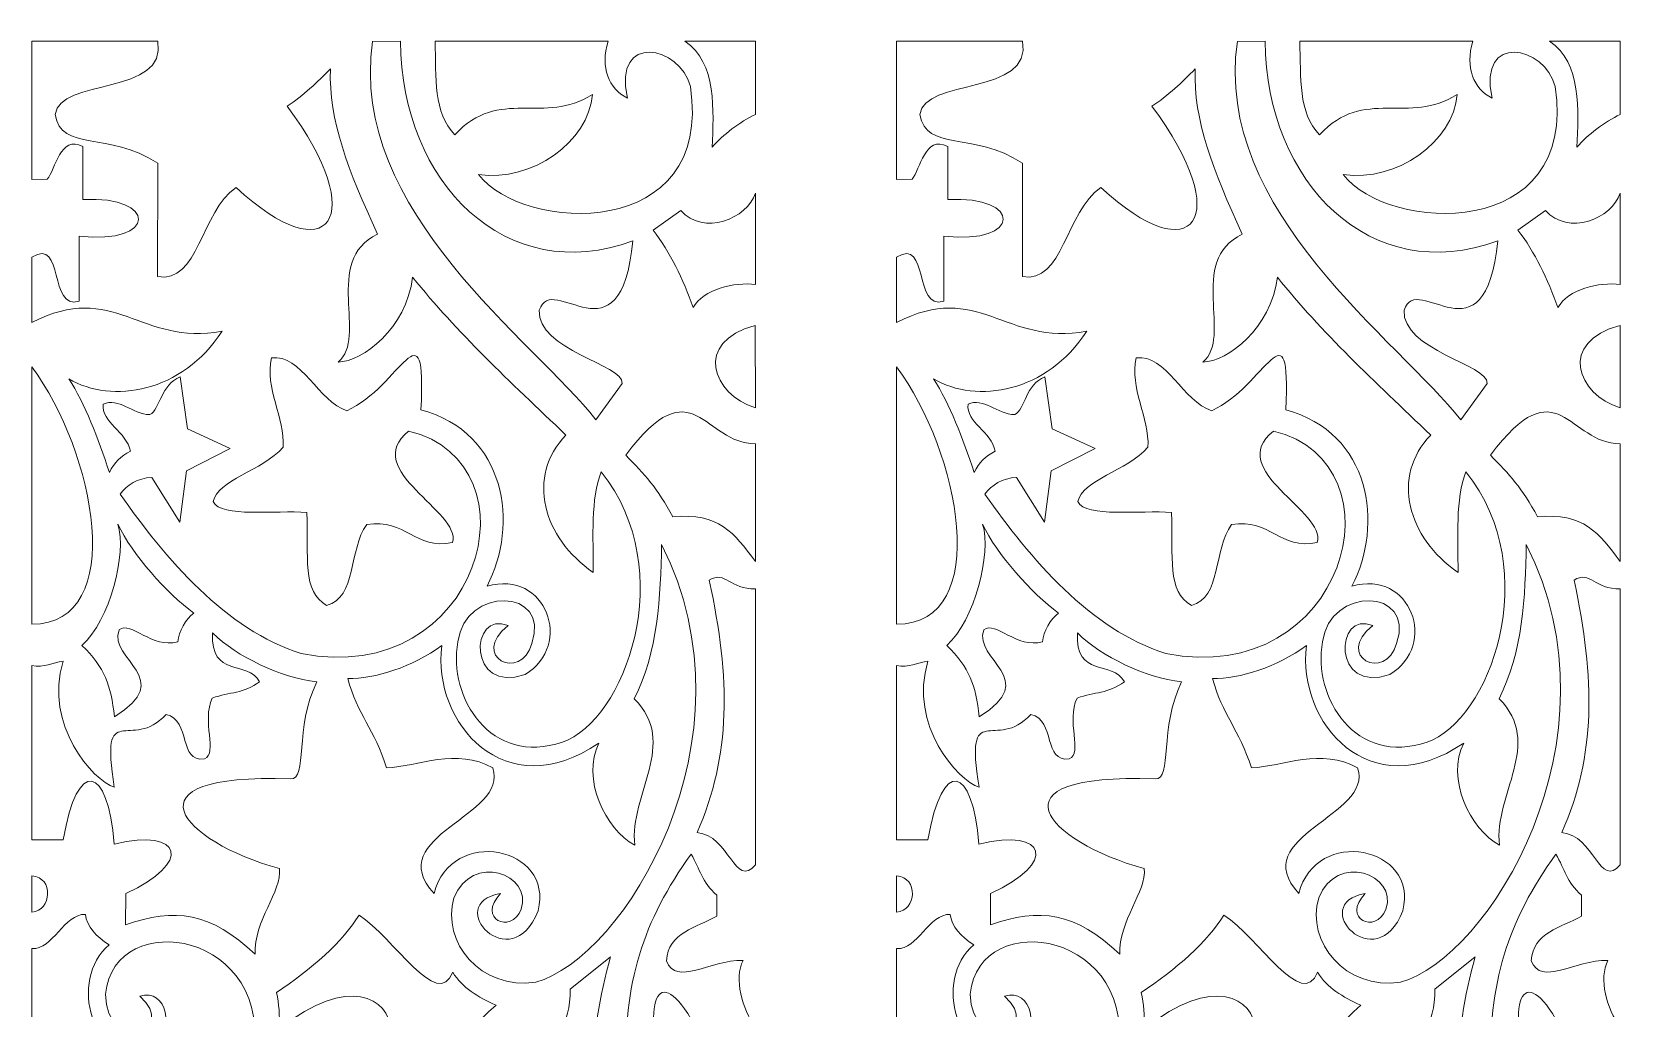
# Model space of a CAD drawing. Header units: centimetres. Extents: x -14.9 to 15, y -16.7 to 16.9.
# Drawn here: x -14.9 to 14.99, y -1.46 to 16.87 of the extents above; entities that cross this region are included whole.
import ezdxf

# ---------------------------------------------------------------- set-up
doc = ezdxf.new("R2010")
doc.units = ezdxf.units.CM
doc.header["$MEASUREMENT"] = 0
doc.layers.add('layer 1', color=7, linetype='Continuous')

msp = doc.modelspace()

# ---------------------------------------------------------------- linework, layer by layer
at = {"layer": 'layer 1', "color": 177, "lineweight": 9}
for points, knots in [([(-7.33783, 16.69182), (-7.33783, 16.69182), (-4.08948, 16.69185), (-4.08948, 16.69185), (-4.08948, 16.69185), (-4.24327, 16.19851), (-4.07677, 15.7995), (-3.72888, 15.62365), (-3.72888, 15.62365), (-4.00201, 16.86826), (-2.73376, 16.61028), (-2.54635, 15.84149), (-2.54635, 15.84149), (-2.10377, 12.93446), (-5.69017, 13.09405), (-6.52197, 14.18877), (-6.52197, 14.18877), (-5.51368, 14.04857), (-4.45988, 14.80149), (-4.38459, 15.69366), (-4.38459, 15.69366), (-5.29425, 15.10685), (-6.12738, 15.84239), (-6.96544, 14.93758), (-6.96544, 14.93758), (-7.37049, 15.34471), (-7.31621, 16.00755), (-7.33783, 16.69182)], [0, 0, 0, 0, 0.125, 0.125, 0.125, 0.125, 0.25, 0.25, 0.25, 0.25, 0.375, 0.375, 0.375, 0.375, 0.5, 0.5, 0.5, 0.5, 0.625, 0.625, 0.625, 0.625, 0.75, 0.75, 0.75, 0.75, 1, 1, 1, 1]), ([(-14.90419, 16.69183), (-14.90419, 16.69183), (-12.54344, 16.69309), (-12.54344, 16.69309), (-12.54344, 16.69309), (-12.34506, 15.66836), (-14.3962, 16.00486), (-14.46739, 15.31773), (-14.46739, 15.31773), (-14.35362, 14.60684), (-13.47351, 15.01589), (-12.54308, 14.40241), (-12.54308, 14.40241), (-12.54308, 14.40241), (-12.54467, 12.27323), (-12.54467, 12.27323), (-12.54467, 12.27323), (-11.78276, 12.13653), (-11.73142, 13.49263), (-11.07074, 13.94768), (-11.07074, 13.94768), (-9.33938, 12.33231), (-8.53783, 13.36994), (-10.11445, 15.4709), (-10.11445, 15.4709), (-9.81433, 15.66795), (-9.54025, 15.92561), (-9.30243, 16.17342), (-9.30243, 16.17342), (-9.33488, 15.20525), (-8.96636, 14.26151), (-8.41658, 13.07297), (-8.41658, 13.07297), (-9.4608, 12.56286), (-8.58528, 11.1288), (-9.15821, 10.67044), (-9.15821, 10.67044), (-8.69277, 10.67894), (-7.88006, 11.29417), (-7.75826, 12.26287), (-7.75826, 12.26287), (-6.92604, 11.2227), (-5.94291, 10.31075), (-4.88122, 9.29981), (-4.88122, 9.29981), (-5.63461, 8.52232), (-5.31393, 7.36731), (-4.36872, 6.7216), (-4.36872, 6.7216), (-4.36713, 7.38531), (-4.42135, 8.10061), (-4.22031, 8.61013), (-4.22031, 8.61013), (-2.73043, 6.7417), (-3.78732, 3.93166), (-4.94898, 3.53507), (-4.94898, 3.53507), (-6.28769, 3.07803), (-7.10346, 4.37757), (-6.91009, 5.41661), (-6.91009, 5.41661), (-6.7825, 6.46758), (-5.16089, 6.43564), (-5.52143, 5.38917), (-5.52143, 5.38917), (-5.72002, 4.64936), (-6.70676, 5.14776), (-5.96451, 5.72149), (-5.96451, 5.72149), (-6.6896, 6.0306), (-6.73734, 4.41398), (-5.64743, 4.80626), (-5.64743, 4.80626), (-4.73482, 5.3578), (-5.25131, 6.78129), (-6.36098, 6.46334), (-6.36098, 6.46334), (-5.7585, 7.6137), (-6.00373, 9.34822), (-7.60306, 9.77167), (-7.60306, 9.77167), (-7.49959, 11.83814), (-7.98842, 10.20316), (-8.99163, 9.75713), (-8.99163, 9.75713), (-9.52374, 9.91966), (-9.8491, 10.82498), (-10.40727, 10.74809), (-10.40727, 10.74809), (-10.53658, 10.18416), (-10.15943, 9.62297), (-10.18719, 9.0707), (-10.18719, 9.0707), (-10.58384, 8.62339), (-11.42224, 8.45507), (-11.50269, 8.0496), (-11.50269, 8.0496), (-11.34845, 7.74071), (-10.32507, 7.89395), (-9.74359, 7.84589), (-9.74359, 7.84589), (-9.71126, 7.00928), (-9.83603, 6.36218), (-9.37278, 6.10012), (-9.37278, 6.10012), (-8.8086, 6.24576), (-8.9615, 7.14745), (-8.62079, 7.62), (-8.62079, 7.62), (-7.87325, 7.73533), (-7.72103, 7.13917), (-7.00979, 7.2799), (-7.00979, 7.2799), (-6.83675, 7.87058), (-8.7496, 8.6328), (-7.8335, 9.37505), (-7.8335, 9.37505), (-5.33617, 8.75974), (-6.49006, 4.53375), (-9.85326, 5.20027), (-9.85326, 5.20027), (-11.25952, 5.6386), (-12.40418, 6.98102), (-13.24639, 8.19181), (-13.24639, 8.19181), (-13.12262, 8.35926), (-12.92194, 8.49164), (-12.65367, 8.50456), (-12.65367, 8.50456), (-12.65367, 8.50456), (-12.13041, 7.66153), (-12.13041, 7.66153), (-12.13041, 7.66153), (-12.13041, 7.66153), (-12.00444, 8.63053), (-12.00444, 8.63053), (-12.00444, 8.63053), (-12.00444, 8.63053), (-11.18079, 9.0472), (-11.18079, 9.0472), (-11.18079, 9.0472), (-11.18079, 9.0472), (-11.98506, 9.41542), (-11.98506, 9.41542), (-11.98506, 9.41542), (-11.98506, 9.41542), (-12.12072, 10.39411), (-12.12072, 10.39411), (-12.12072, 10.39411), (-12.48306, 10.25101), (-12.4941, 9.78555), (-12.68801, 9.68277), (-12.68801, 9.68277), (-13.0232, 9.69073), (-13.27797, 10.01284), (-13.56453, 9.88054), (-13.56453, 9.88054), (-13.60699, 9.53494), (-13.12425, 9.36609), (-13.05561, 8.99524), (-13.05561, 8.99524), (-13.2317, 8.90018), (-13.35874, 8.79167), (-13.44968, 8.59598), (-13.44968, 8.59598), (-13.65964, 9.2516), (-13.90982, 9.88181), (-14.21112, 10.35511), (-14.21112, 10.35511), (-13.40016, 9.87639), (-12.07935, 10.09568), (-11.33583, 11.24683), (-11.33583, 11.24683), (-12.8657, 10.96364), (-13.3689, 12.21155), (-14.90414, 11.4103), (-14.90414, 11.4103), (-14.90414, 11.4103), (-14.90423, 12.6407), (-14.90423, 12.6407), (-14.90423, 12.6407), (-14.28581, 13.0126), (-14.59419, 11.63875), (-14.01933, 11.81221), (-14.01933, 11.81221), (-14.01933, 11.81221), (-14.01735, 13.03271), (-14.01735, 13.03271), (-14.01735, 13.03271), (-12.54422, 12.865), (-12.54352, 13.80203), (-13.94518, 13.71913), (-13.94518, 13.71913), (-13.94518, 13.71913), (-13.94565, 14.71875), (-13.94565, 14.71875), (-13.94565, 14.71875), (-14.3759, 14.93433), (-14.45884, 14.28841), (-14.61402, 14.10079), (-14.61402, 14.10079), (-14.61402, 14.10079), (-14.9042, 14.09983), (-14.9042, 14.09983), (-14.9042, 14.09983), (-14.9042, 14.09983), (-14.90419, 16.69183), (-14.90419, 16.69183)], [0, 0, 0, 0, 0.01886792, 0.01886792, 0.01886792, 0.01886792, 0.03773585, 0.03773585, 0.03773585, 0.03773585, 0.05660377, 0.05660377, 0.05660377, 0.05660377, 0.0754717, 0.0754717, 0.0754717, 0.0754717, 0.09433962, 0.09433962, 0.09433962, 0.09433962, 0.11320755, 0.11320755, 0.11320755, 0.11320755, 0.13207547, 0.13207547, 0.13207547, 0.13207547, 0.1509434, 0.1509434, 0.1509434, 0.1509434, 0.16981132, 0.16981132, 0.16981132, 0.16981132, 0.18867925, 0.18867925, 0.18867925, 0.18867925, 0.20754717, 0.20754717, 0.20754717, 0.20754717, 0.22641509, 0.22641509, 0.22641509, 0.22641509, 0.24528302, 0.24528302, 0.24528302, 0.24528302, 0.26415094, 0.26415094, 0.26415094, 0.26415094, 0.28301887, 0.28301887, 0.28301887, 0.28301887, 0.30188679, 0.30188679, 0.30188679, 0.30188679, 0.32075472, 0.32075472, 0.32075472, 0.32075472, 0.33962264, 0.33962264, 0.33962264, 0.33962264, 0.35849057, 0.35849057, 0.35849057, 0.35849057, 0.37735849, 0.37735849, 0.37735849, 0.37735849, 0.39622642, 0.39622642, 0.39622642, 0.39622642, 0.41509434, 0.41509434, 0.41509434, 0.41509434, 0.43396226, 0.43396226, 0.43396226, 0.43396226, 0.45283019, 0.45283019, 0.45283019, 0.45283019, 0.47169811, 0.47169811, 0.47169811, 0.47169811, 0.49056604, 0.49056604, 0.49056604, 0.49056604, 0.50943396, 0.50943396, 0.50943396, 0.50943396, 0.52830189, 0.52830189, 0.52830189, 0.52830189, 0.54716981, 0.54716981, 0.54716981, 0.54716981, 0.56603774, 0.56603774, 0.56603774, 0.56603774, 0.58490566, 0.58490566, 0.58490566, 0.58490566, 0.60377358, 0.60377358, 0.60377358, 0.60377358, 0.62264151, 0.62264151, 0.62264151, 0.62264151, 0.64150943, 0.64150943, 0.64150943, 0.64150943, 0.66037736, 0.66037736, 0.66037736, 0.66037736, 0.67924528, 0.67924528, 0.67924528, 0.67924528, 0.69811321, 0.69811321, 0.69811321, 0.69811321, 0.71698113, 0.71698113, 0.71698113, 0.71698113, 0.73584906, 0.73584906, 0.73584906, 0.73584906, 0.75471698, 0.75471698, 0.75471698, 0.75471698, 0.77358491, 0.77358491, 0.77358491, 0.77358491, 0.79245283, 0.79245283, 0.79245283, 0.79245283, 0.81132075, 0.81132075, 0.81132075, 0.81132075, 0.83018868, 0.83018868, 0.83018868, 0.83018868, 0.8490566, 0.8490566, 0.8490566, 0.8490566, 0.86792453, 0.86792453, 0.86792453, 0.86792453, 0.88679245, 0.88679245, 0.88679245, 0.88679245, 0.90566038, 0.90566038, 0.90566038, 0.90566038, 0.9245283, 0.9245283, 0.9245283, 0.9245283, 0.94339623, 0.94339623, 0.94339623, 0.94339623, 0.96226415, 0.96226415, 0.96226415, 0.96226415, 1, 1, 1, 1]), ([(-3.62439, 12.94764), (-3.86098, 10.56973), (-5.13711, 12.40084), (-5.38146, 11.64453), (-5.38146, 11.64453), (-5.42294, 10.89325), (-3.7966, 10.62232), (-3.82409, 10.2691), (-3.82409, 10.2691), (-3.82409, 10.2691), (-4.31837, 9.58581), (-4.31837, 9.58581), (-4.31837, 9.58581), (-5.45742, 11.05535), (-8.97553, 13.49964), (-8.50951, 16.69019), (-8.50951, 16.69019), (-8.50951, 16.69019), (-7.9882, 16.69186), (-7.9882, 16.69186), (-7.9882, 16.69186), (-7.97121, 14.03335), (-5.99749, 12.06161), (-3.62439, 12.94764)], [0, 0, 0, 0, 0.14285714, 0.14285714, 0.14285714, 0.14285714, 0.28571429, 0.28571429, 0.28571429, 0.28571429, 0.42857143, 0.42857143, 0.42857143, 0.42857143, 0.57142857, 0.57142857, 0.57142857, 0.57142857, 0.71428571, 0.71428571, 0.71428571, 0.71428571, 1, 1, 1, 1]), ([(-2.65089, 16.69186), (-2.65089, 16.69186), (-1.32595, 16.69183), (-1.32595, 16.69183), (-1.32595, 16.69183), (-1.32595, 16.69183), (-1.32596, 15.31936), (-1.32596, 15.31936), (-1.32596, 15.31936), (-1.61353, 15.17829), (-1.94262, 14.93435), (-2.13632, 14.70317), (-2.13632, 14.70317), (-2.11368, 15.37188), (-2.04224, 16.29704), (-2.65089, 16.69186)], [0, 0, 0, 0, 0.2, 0.2, 0.2, 0.2, 0.4, 0.4, 0.4, 0.4, 0.6, 0.6, 0.6, 0.6, 1, 1, 1, 1]), ([(-1.32594, 13.84177), (-1.32594, 13.84177), (-1.32597, 12.12264), (-1.32597, 12.12264), (-1.32597, 12.12264), (-1.72048, 12.18231), (-2.30579, 12.03086), (-2.49392, 11.692), (-2.49392, 11.692), (-2.6849, 12.22682), (-2.92598, 12.73709), (-3.24624, 13.14693), (-3.24624, 13.14693), (-3.24624, 13.14693), (-2.72772, 13.51347), (-2.72772, 13.51347), (-2.72772, 13.51347), (-2.30636, 13.03369), (-1.47127, 13.35913), (-1.32594, 13.84177)], [0, 0, 0, 0, 0.16666667, 0.16666667, 0.16666667, 0.16666667, 0.33333333, 0.33333333, 0.33333333, 0.33333333, 0.5, 0.5, 0.5, 0.5, 0.66666667, 0.66666667, 0.66666667, 0.66666667, 1, 1, 1, 1]), ([(-1.32808, 11.35654), (-2.50034, 11.04519), (-2.13194, 10.05921), (-1.32613, 9.80988), (-1.32613, 9.80988), (-1.32613, 9.80988), (-1.32808, 11.35654), (-1.32808, 11.35654)], [0, 0, 0, 0, 0.33333333, 0.33333333, 0.33333333, 0.33333333, 1, 1, 1, 1]), ([(-14.90418, 10.57731), (-13.72471, 8.99864), (-13.08316, 5.76214), (-14.90419, 5.74658), (-14.90419, 5.74658), (-14.90419, 5.74658), (-14.90418, 10.57731), (-14.90418, 10.57731)], [0, 0, 0, 0, 0.33333333, 0.33333333, 0.33333333, 0.33333333, 1, 1, 1, 1]), ([(-1.32596, 9.13647), (-1.32596, 9.13647), (-1.32588, 6.92871), (-1.32588, 6.92871), (-1.32588, 6.92871), (-1.72675, 7.46257), (-2.01274, 7.84415), (-2.87528, 7.76451), (-2.87528, 7.76451), (-3.16803, 8.30552), (-3.40306, 8.5626), (-3.76073, 8.91903), (-3.76073, 8.91903), (-2.49226, 10.61991), (-2.29215, 9.12815), (-1.32596, 9.13647)], [0, 0, 0, 0, 0.2, 0.2, 0.2, 0.2, 0.4, 0.4, 0.4, 0.4, 0.6, 0.6, 0.6, 0.6, 1, 1, 1, 1]), ([(-13.29008, 7.62853), (-13.01968, 7.04615), (-12.37481, 6.33863), (-11.86445, 5.95447), (-11.86445, 5.95447), (-12.00905, 5.8577), (-12.15152, 5.60364), (-12.16573, 5.41859), (-12.16573, 5.41859), (-12.65293, 5.28235), (-13.04145, 5.81768), (-13.26826, 5.64265), (-13.26826, 5.64265), (-13.46988, 5.0729), (-12.18156, 4.73185), (-13.35523, 4.01204), (-13.35523, 4.01204), (-13.42124, 4.60976), (-13.53331, 4.92756), (-13.96345, 5.35155), (-13.96345, 5.35155), (-13.43999, 5.81181), (-13.11906, 7.0784), (-13.29008, 7.62853)], [0, 0, 0, 0, 0.14285714, 0.14285714, 0.14285714, 0.14285714, 0.28571429, 0.28571429, 0.28571429, 0.28571429, 0.42857143, 0.42857143, 0.42857143, 0.42857143, 0.57142857, 0.57142857, 0.57142857, 0.57142857, 0.71428571, 0.71428571, 0.71428571, 0.71428571, 1, 1, 1, 1]), ([(-7.2132, 5.3466), (-7.76067, 4.9465), (-8.46619, 4.71636), (-8.97784, 4.73244), (-8.97784, 4.73244), (-8.79216, 4.0508), (-8.47604, 3.77651), (-8.24692, 3.05377), (-8.24692, 3.05377), (-7.65667, 3.07577), (-6.93316, 3.43937), (-6.25468, 3.05116), (-6.25468, 3.05116), (-5.94064, 2.14578), (-8.35228, 1.77892), (-7.35682, 0.69406), (-7.35682, 0.69406), (-7.03502, 1.96017), (-5.09791, 1.58223), (-5.40508, 0.36772), (-5.40508, 0.36772), (-5.90518, -0.91502), (-7.21234, 0.50105), (-6.10851, 0.69577), (-6.10851, 0.69577), (-6.56572, 0.22055), (-5.91254, -0.08555), (-5.72169, 0.40067), (-5.72169, 0.40067), (-5.49437, 1.05822), (-6.65559, 1.46831), (-6.98362, 0.61021), (-6.98362, 0.61021), (-7.22312, -0.21741), (-6.4867, -1.12239), (-5.44806, -0.97051), (-5.44806, -0.97051), (-3.81563, -0.53315), (-1.23288, 3.57421), (-3.08803, 7.24717), (-3.08803, 7.24717), (-3.10438, 6.26877), (-3.15463, 5.21879), (-3.59855, 4.35067), (-3.59855, 4.35067), (-2.7567, 3.50882), (-3.70241, 2.55081), (-3.59068, 1.6022), (-3.59068, 1.6022), (-4.14399, 1.89175), (-4.6004, 2.8596), (-4.26222, 3.51736), (-4.26222, 3.51736), (-6.02582, 2.31698), (-7.39302, 3.89437), (-7.2132, 5.3466)], [0, 0, 0, 0, 0.06666667, 0.06666667, 0.06666667, 0.06666667, 0.13333333, 0.13333333, 0.13333333, 0.13333333, 0.2, 0.2, 0.2, 0.2, 0.26666667, 0.26666667, 0.26666667, 0.26666667, 0.33333333, 0.33333333, 0.33333333, 0.33333333, 0.4, 0.4, 0.4, 0.4, 0.46666667, 0.46666667, 0.46666667, 0.46666667, 0.53333333, 0.53333333, 0.53333333, 0.53333333, 0.6, 0.6, 0.6, 0.6, 0.66666667, 0.66666667, 0.66666667, 0.66666667, 0.73333333, 0.73333333, 0.73333333, 0.73333333, 0.8, 0.8, 0.8, 0.8, 0.86666667, 0.86666667, 0.86666667, 0.86666667, 1, 1, 1, 1]), ([(-1.32598, 6.41579), (-1.32598, 6.41579), (-1.32595, 1.23411), (-1.32595, 1.23411), (-1.32595, 1.23411), (-1.70691, 0.77166), (-1.81613, 1.78919), (-2.41924, 1.83599), (-2.41924, 1.83599), (-1.78258, 3.30685), (-1.79056, 4.69516), (-2.19095, 6.57545), (-2.19095, 6.57545), (-1.89008, 6.76663), (-1.79942, 6.3876), (-1.32598, 6.41579)], [0, 0, 0, 0, 0.2, 0.2, 0.2, 0.2, 0.4, 0.4, 0.4, 0.4, 0.6, 0.6, 0.6, 0.6, 1, 1, 1, 1]), ([(-14.90417, 4.9714), (-14.67806, 4.92971), (-14.51391, 5.02787), (-14.31767, 5.05591), (-14.31767, 5.05591), (-14.67995, 3.84513), (-13.7572, 2.81815), (-13.35717, 2.68681), (-13.35717, 2.68681), (-13.63109, 4.39794), (-13.04163, 3.32781), (-12.3858, 4.05656), (-12.3858, 4.05656), (-11.90817, 3.93216), (-12.16239, 3.15772), (-11.66437, 3.21871), (-11.66437, 3.21871), (-11.40759, 3.3329), (-11.72666, 3.93077), (-11.51766, 4.36215), (-11.51766, 4.36215), (-11.18236, 4.48212), (-10.93517, 4.44128), (-10.62987, 4.66911), (-10.62987, 4.66911), (-10.85653, 5.08753), (-11.55456, 4.72928), (-11.51246, 5.58378), (-11.51246, 5.58378), (-11.04987, 5.13487), (-10.24645, 4.75262), (-9.55539, 4.66419), (-9.55539, 4.66419), (-9.9831, 3.81781), (-9.723, 2.83089), (-10.05041, 2.84316), (-10.05041, 2.84316), (-13.25426, 2.96324), (-12.10334, 1.66622), (-10.25841, 1.16312), (-10.25841, 1.16312), (-10.20598, 0.73578), (-10.74178, 0.17848), (-10.7167, -0.44723), (-10.7167, -0.44723), (-11.53985, 0.34851), (-12.23121, 0.43092), (-13.14547, 0.10241), (-13.14547, 0.10241), (-13.14547, 0.10241), (-13.14172, 0.69491), (-13.14172, 0.69491), (-13.14172, 0.69491), (-11.88266, 1.26222), (-12.07175, 1.93296), (-13.35989, 1.62102), (-13.35989, 1.62102), (-13.47564, 3.10484), (-14.0514, 3.26279), (-14.31547, 1.69991), (-14.31547, 1.69991), (-14.31547, 1.69991), (-14.90422, 1.69991), (-14.90422, 1.69991), (-14.90422, 1.69991), (-14.90422, 1.69991), (-14.90417, 4.9714), (-14.90417, 4.9714)], [0, 0, 0, 0, 0.05555556, 0.05555556, 0.05555556, 0.05555556, 0.11111111, 0.11111111, 0.11111111, 0.11111111, 0.16666667, 0.16666667, 0.16666667, 0.16666667, 0.22222222, 0.22222222, 0.22222222, 0.22222222, 0.27777778, 0.27777778, 0.27777778, 0.27777778, 0.33333333, 0.33333333, 0.33333333, 0.33333333, 0.38888889, 0.38888889, 0.38888889, 0.38888889, 0.44444444, 0.44444444, 0.44444444, 0.44444444, 0.5, 0.5, 0.5, 0.5, 0.55555556, 0.55555556, 0.55555556, 0.55555556, 0.61111111, 0.61111111, 0.61111111, 0.61111111, 0.66666667, 0.66666667, 0.66666667, 0.66666667, 0.72222222, 0.72222222, 0.72222222, 0.72222222, 0.77777778, 0.77777778, 0.77777778, 0.77777778, 0.83333333, 0.83333333, 0.83333333, 0.83333333, 0.88888889, 0.88888889, 0.88888889, 0.88888889, 1, 1, 1, 1]), ([(-2.53413, 1.4323), (-2.35931, 1.15314), (-2.33413, 0.89758), (-2.05095, 0.66485), (-2.05095, 0.66485), (-2.05095, 0.66485), (-2.05095, 0.26786), (-2.05095, 0.26786), (-2.05095, 0.26786), (-2.42561, 0.05622), (-2.96834, -0.03474), (-2.99389, -0.56963), (-2.99389, -0.56963), (-2.81008, -1.05693), (-2.19064, -0.55217), (-1.55529, -0.56145), (-1.55529, -0.56145), (-1.73334, -0.90856), (-1.57938, -1.46765), (-1.32598, -1.81578), (-1.32598, -1.81578), (-1.59609, -1.67268), (-2.10027, -1.88903), (-2.28129, -2.16349), (-2.28129, -2.16349), (-2.99389, -0.56963), (-3.49674, -0.98116), (-3.09057, -2.62773), (-3.09057, -2.62773), (-3.09057, -2.62773), (-3.75116, -2.67288), (-3.75116, -2.67288), (-3.75116, -2.67288), (-3.81647, -0.98958), (-3.43019, 0.18121), (-2.53413, 1.4323)], [0, 0, 0, 0, 0.1, 0.1, 0.1, 0.1, 0.2, 0.2, 0.2, 0.2, 0.3, 0.3, 0.3, 0.3, 0.4, 0.4, 0.4, 0.4, 0.5, 0.5, 0.5, 0.5, 0.6, 0.6, 0.6, 0.6, 0.7, 0.7, 0.7, 0.7, 0.8, 0.8, 0.8, 0.8, 1, 1, 1, 1]), ([(-14.90417, 1.02261), (-14.48686, 0.99766), (-14.5315, 0.37127), (-14.90417, 0.34123), (-14.90417, 0.34123), (-14.90417, 0.34123), (-14.90417, 1.02261), (-14.90417, 1.02261)], [0, 0, 0, 0, 0.33333333, 0.33333333, 0.33333333, 0.33333333, 1, 1, 1, 1]), ([(-14.90413, -0.33976), (-14.51362, -0.36718), (-14.3011, 0.31377), (-13.89625, 0.30199), (-13.89625, 0.30199), (-13.88303, 0.08144), (-13.69117, -0.11682), (-13.45671, -0.27124), (-13.45671, -0.27124), (-14.22786, -0.91917), (-13.78831, -2.59191), (-12.66417, -2.15527), (-12.66417, -2.15527), (-12.18336, -1.89365), (-12.36949, -1.07013), (-12.88007, -1.23062), (-12.88007, -1.23062), (-12.13533, -1.8866), (-13.49157, -2.34092), (-13.52447, -1.19482), (-13.52447, -1.19482), (-13.3544, 0.46965), (-10.30664, -0.01325), (-10.76407, -2.42947), (-10.76407, -2.42947), (-11.11628, -4.08055), (-12.35058, -4.72389), (-13.84473, -4.62698), (-13.84473, -4.62698), (-12.92954, -4.29783), (-12.68454, -3.66181), (-12.82637, -2.99377), (-12.82637, -2.99377), (-13.43295, -3.64016), (-14.3957, -2.99969), (-14.90425, -4.37645), (-14.90425, -4.37645), (-14.90425, -4.37645), (-14.90413, -0.33976), (-14.90413, -0.33976)], [0, 0, 0, 0, 0.09090909, 0.09090909, 0.09090909, 0.09090909, 0.18181818, 0.18181818, 0.18181818, 0.18181818, 0.27272727, 0.27272727, 0.27272727, 0.27272727, 0.36363636, 0.36363636, 0.36363636, 0.36363636, 0.45454545, 0.45454545, 0.45454545, 0.45454545, 0.54545455, 0.54545455, 0.54545455, 0.54545455, 0.63636364, 0.63636364, 0.63636364, 0.63636364, 0.72727273, 0.72727273, 0.72727273, 0.72727273, 0.81818182, 0.81818182, 0.81818182, 0.81818182, 1, 1, 1, 1]), ([(-7.00593, -0.78435), (-6.82191, -1.08577), (-6.53618, -1.24562), (-6.19218, -1.40435), (-6.19218, -1.40435), (-7.00043, -2.0812), (-6.83413, -2.55895), (-6.85868, -3.0706), (-6.85868, -3.0706), (-6.07319, -2.21928), (-4.77016, -2.50035), (-4.80493, -1.1021), (-4.80493, -1.1021), (-4.80493, -1.1021), (-4.04543, -0.4976), (-4.04543, -0.4976), (-4.04543, -0.4976), (-4.46845, -1.98984), (-4.4844, -3.41597), (-4.17988, -4.74901), (-4.17988, -4.74901), (-4.56483, -4.4249), (-4.97564, -4.74729), (-5.37351, -4.74643), (-5.37351, -4.74643), (-5.90375, -2.00406), (-6.56043, -2.95569), (-6.92978, -4.89758), (-6.92978, -4.89758), (-7.43977, -4.88622), (-7.92187, -5.01436), (-8.47372, -4.9751), (-8.47372, -4.9751), (-6.43428, -4.23221), (-7.4349, -2.39236), (-8.76434, -3.90587), (-8.76434, -3.90587), (-8.87874, -3.46387), (-8.83872, -2.91334), (-9.19773, -2.52959), (-9.19773, -2.52959), (-8.91548, -2.13219), (-8.58428, -1.94849), (-8.17656, -1.84846), (-8.17656, -1.84846), (-8.19373, -1.28804), (-8.95766, -0.80306), (-10.24551, -1.84647), (-10.24551, -1.84647), (-10.26254, -1.58418), (-10.25966, -1.38586), (-10.31643, -1.16278), (-10.31643, -1.16278), (-9.66954, -0.73962), (-9.0577, -0.20153), (-8.76288, 0.28952), (-8.76288, 0.28952), (-8.12398, -0.12879), (-7.28523, -1.52315), (-7.00593, -0.78435)], [0, 0, 0, 0, 0.0625, 0.0625, 0.0625, 0.0625, 0.125, 0.125, 0.125, 0.125, 0.1875, 0.1875, 0.1875, 0.1875, 0.25, 0.25, 0.25, 0.25, 0.3125, 0.3125, 0.3125, 0.3125, 0.375, 0.375, 0.375, 0.375, 0.4375, 0.4375, 0.4375, 0.4375, 0.5, 0.5, 0.5, 0.5, 0.5625, 0.5625, 0.5625, 0.5625, 0.625, 0.625, 0.625, 0.625, 0.6875, 0.6875, 0.6875, 0.6875, 0.75, 0.75, 0.75, 0.75, 0.8125, 0.8125, 0.8125, 0.8125, 0.875, 0.875, 0.875, 0.875, 1, 1, 1, 1])]:
    msp.add_open_spline(points, degree=3, knots=knots, dxfattribs=at)
at = {"layer": 'layer 1', "color": 242, "lineweight": 9}
for points, knots in [([(8.88996, 16.69182), (8.88996, 16.69182), (12.13831, 16.69185), (12.13831, 16.69185), (12.13831, 16.69185), (11.98452, 16.19851), (12.15102, 15.7995), (12.49891, 15.62365), (12.49891, 15.62365), (12.22578, 16.86826), (13.49403, 16.61028), (13.68144, 15.84149), (13.68144, 15.84149), (14.12402, 12.93446), (10.53762, 13.09405), (9.70582, 14.18877), (9.70582, 14.18877), (10.71411, 14.04857), (11.76791, 14.80149), (11.8432, 15.69366), (11.8432, 15.69366), (10.93354, 15.10685), (10.10041, 15.84239), (9.26235, 14.93758), (9.26235, 14.93758), (8.8573, 15.34471), (8.91158, 16.00755), (8.88996, 16.69182)], [0, 0, 0, 0, 0.125, 0.125, 0.125, 0.125, 0.25, 0.25, 0.25, 0.25, 0.375, 0.375, 0.375, 0.375, 0.5, 0.5, 0.5, 0.5, 0.625, 0.625, 0.625, 0.625, 0.75, 0.75, 0.75, 0.75, 1, 1, 1, 1]), ([(1.3236, 16.69183), (1.3236, 16.69183), (3.68435, 16.69309), (3.68435, 16.69309), (3.68435, 16.69309), (3.88273, 15.66836), (1.83159, 16.00486), (1.7604, 15.31773), (1.7604, 15.31773), (1.87417, 14.60684), (2.75428, 15.01589), (3.68471, 14.40241), (3.68471, 14.40241), (3.68471, 14.40241), (3.68312, 12.27323), (3.68312, 12.27323), (3.68312, 12.27323), (4.44503, 12.13653), (4.49637, 13.49263), (5.15705, 13.94768), (5.15705, 13.94768), (6.88841, 12.33231), (7.68996, 13.36994), (6.11334, 15.4709), (6.11334, 15.4709), (6.41346, 15.66795), (6.68754, 15.92561), (6.92536, 16.17342), (6.92536, 16.17342), (6.89291, 15.20525), (7.26143, 14.26151), (7.81121, 13.07297), (7.81121, 13.07297), (6.76699, 12.56286), (7.64251, 11.1288), (7.06958, 10.67044), (7.06958, 10.67044), (7.53502, 10.67894), (8.34773, 11.29417), (8.46953, 12.26287), (8.46953, 12.26287), (9.30175, 11.2227), (10.28488, 10.31075), (11.34657, 9.29981), (11.34657, 9.29981), (10.59318, 8.52232), (10.91386, 7.36731), (11.85907, 6.7216), (11.85907, 6.7216), (11.86066, 7.38531), (11.80644, 8.10061), (12.00748, 8.61013), (12.00748, 8.61013), (13.49736, 6.7417), (12.44047, 3.93166), (11.27881, 3.53507), (11.27881, 3.53507), (9.9401, 3.07803), (9.12433, 4.37757), (9.3177, 5.41661), (9.3177, 5.41661), (9.44529, 6.46758), (11.0669, 6.43564), (10.70636, 5.38917), (10.70636, 5.38917), (10.50777, 4.64936), (9.52103, 5.14776), (10.26328, 5.72149), (10.26328, 5.72149), (9.53819, 6.0306), (9.49045, 4.41398), (10.58036, 4.80626), (10.58036, 4.80626), (11.49297, 5.3578), (10.97648, 6.78129), (9.86681, 6.46334), (9.86681, 6.46334), (10.46929, 7.6137), (10.22406, 9.34822), (8.62473, 9.77167), (8.62473, 9.77167), (8.7282, 11.83814), (8.23937, 10.20316), (7.23616, 9.75713), (7.23616, 9.75713), (6.70405, 9.91966), (6.37869, 10.82498), (5.82052, 10.74809), (5.82052, 10.74809), (5.69121, 10.18416), (6.06836, 9.62297), (6.0406, 9.0707), (6.0406, 9.0707), (5.64395, 8.62339), (4.80555, 8.45507), (4.7251, 8.0496), (4.7251, 8.0496), (4.87934, 7.74071), (5.90272, 7.89395), (6.4842, 7.84589), (6.4842, 7.84589), (6.51653, 7.00928), (6.39176, 6.36218), (6.85501, 6.10012), (6.85501, 6.10012), (7.41919, 6.24576), (7.26629, 7.14745), (7.607, 7.62), (7.607, 7.62), (8.35454, 7.73533), (8.50676, 7.13917), (9.218, 7.2799), (9.218, 7.2799), (9.39104, 7.87058), (7.47819, 8.6328), (8.39429, 9.37505), (8.39429, 9.37505), (10.89162, 8.75974), (9.73773, 4.53375), (6.37453, 5.20027), (6.37453, 5.20027), (4.96827, 5.6386), (3.82361, 6.98102), (2.9814, 8.19181), (2.9814, 8.19181), (3.10517, 8.35926), (3.30585, 8.49164), (3.57412, 8.50456), (3.57412, 8.50456), (3.57412, 8.50456), (4.09738, 7.66153), (4.09738, 7.66153), (4.09738, 7.66153), (4.09738, 7.66153), (4.22335, 8.63053), (4.22335, 8.63053), (4.22335, 8.63053), (4.22335, 8.63053), (5.047, 9.0472), (5.047, 9.0472), (5.047, 9.0472), (5.047, 9.0472), (4.24273, 9.41542), (4.24273, 9.41542), (4.24273, 9.41542), (4.24273, 9.41542), (4.10707, 10.39411), (4.10707, 10.39411), (4.10707, 10.39411), (3.74473, 10.25101), (3.73369, 9.78555), (3.53978, 9.68277), (3.53978, 9.68277), (3.20459, 9.69073), (2.94982, 10.01284), (2.66326, 9.88054), (2.66326, 9.88054), (2.6208, 9.53494), (3.10354, 9.36609), (3.17218, 8.99524), (3.17218, 8.99524), (2.99609, 8.90018), (2.86905, 8.79167), (2.77811, 8.59598), (2.77811, 8.59598), (2.56815, 9.2516), (2.31797, 9.88181), (2.01667, 10.35511), (2.01667, 10.35511), (2.82763, 9.87639), (4.14844, 10.09568), (4.89196, 11.24683), (4.89196, 11.24683), (3.36209, 10.96364), (2.85889, 12.21155), (1.32365, 11.4103), (1.32365, 11.4103), (1.32365, 11.4103), (1.32356, 12.6407), (1.32356, 12.6407), (1.32356, 12.6407), (1.94198, 13.0126), (1.6336, 11.63875), (2.20846, 11.81221), (2.20846, 11.81221), (2.20846, 11.81221), (2.21044, 13.03271), (2.21044, 13.03271), (2.21044, 13.03271), (3.68357, 12.865), (3.68427, 13.80203), (2.28261, 13.71913), (2.28261, 13.71913), (2.28261, 13.71913), (2.28214, 14.71875), (2.28214, 14.71875), (2.28214, 14.71875), (1.85189, 14.93433), (1.76895, 14.28841), (1.61377, 14.10079), (1.61377, 14.10079), (1.61377, 14.10079), (1.32359, 14.09983), (1.32359, 14.09983), (1.32359, 14.09983), (1.32359, 14.09983), (1.3236, 16.69183), (1.3236, 16.69183)], [0, 0, 0, 0, 0.01886792, 0.01886792, 0.01886792, 0.01886792, 0.03773585, 0.03773585, 0.03773585, 0.03773585, 0.05660377, 0.05660377, 0.05660377, 0.05660377, 0.0754717, 0.0754717, 0.0754717, 0.0754717, 0.09433962, 0.09433962, 0.09433962, 0.09433962, 0.11320755, 0.11320755, 0.11320755, 0.11320755, 0.13207547, 0.13207547, 0.13207547, 0.13207547, 0.1509434, 0.1509434, 0.1509434, 0.1509434, 0.16981132, 0.16981132, 0.16981132, 0.16981132, 0.18867925, 0.18867925, 0.18867925, 0.18867925, 0.20754717, 0.20754717, 0.20754717, 0.20754717, 0.22641509, 0.22641509, 0.22641509, 0.22641509, 0.24528302, 0.24528302, 0.24528302, 0.24528302, 0.26415094, 0.26415094, 0.26415094, 0.26415094, 0.28301887, 0.28301887, 0.28301887, 0.28301887, 0.30188679, 0.30188679, 0.30188679, 0.30188679, 0.32075472, 0.32075472, 0.32075472, 0.32075472, 0.33962264, 0.33962264, 0.33962264, 0.33962264, 0.35849057, 0.35849057, 0.35849057, 0.35849057, 0.37735849, 0.37735849, 0.37735849, 0.37735849, 0.39622642, 0.39622642, 0.39622642, 0.39622642, 0.41509434, 0.41509434, 0.41509434, 0.41509434, 0.43396226, 0.43396226, 0.43396226, 0.43396226, 0.45283019, 0.45283019, 0.45283019, 0.45283019, 0.47169811, 0.47169811, 0.47169811, 0.47169811, 0.49056604, 0.49056604, 0.49056604, 0.49056604, 0.50943396, 0.50943396, 0.50943396, 0.50943396, 0.52830189, 0.52830189, 0.52830189, 0.52830189, 0.54716981, 0.54716981, 0.54716981, 0.54716981, 0.56603774, 0.56603774, 0.56603774, 0.56603774, 0.58490566, 0.58490566, 0.58490566, 0.58490566, 0.60377358, 0.60377358, 0.60377358, 0.60377358, 0.62264151, 0.62264151, 0.62264151, 0.62264151, 0.64150943, 0.64150943, 0.64150943, 0.64150943, 0.66037736, 0.66037736, 0.66037736, 0.66037736, 0.67924528, 0.67924528, 0.67924528, 0.67924528, 0.69811321, 0.69811321, 0.69811321, 0.69811321, 0.71698113, 0.71698113, 0.71698113, 0.71698113, 0.73584906, 0.73584906, 0.73584906, 0.73584906, 0.75471698, 0.75471698, 0.75471698, 0.75471698, 0.77358491, 0.77358491, 0.77358491, 0.77358491, 0.79245283, 0.79245283, 0.79245283, 0.79245283, 0.81132075, 0.81132075, 0.81132075, 0.81132075, 0.83018868, 0.83018868, 0.83018868, 0.83018868, 0.8490566, 0.8490566, 0.8490566, 0.8490566, 0.86792453, 0.86792453, 0.86792453, 0.86792453, 0.88679245, 0.88679245, 0.88679245, 0.88679245, 0.90566038, 0.90566038, 0.90566038, 0.90566038, 0.9245283, 0.9245283, 0.9245283, 0.9245283, 0.94339623, 0.94339623, 0.94339623, 0.94339623, 0.96226415, 0.96226415, 0.96226415, 0.96226415, 1, 1, 1, 1]), ([(12.6034, 12.94764), (12.36681, 10.56973), (11.09068, 12.40084), (10.84633, 11.64453), (10.84633, 11.64453), (10.80485, 10.89325), (12.43119, 10.62232), (12.4037, 10.2691), (12.4037, 10.2691), (12.4037, 10.2691), (11.90942, 9.58581), (11.90942, 9.58581), (11.90942, 9.58581), (10.77037, 11.05535), (7.25226, 13.49964), (7.71828, 16.69019), (7.71828, 16.69019), (7.71828, 16.69019), (8.23959, 16.69186), (8.23959, 16.69186), (8.23959, 16.69186), (8.25658, 14.03335), (10.2303, 12.06161), (12.6034, 12.94764)], [0, 0, 0, 0, 0.14285714, 0.14285714, 0.14285714, 0.14285714, 0.28571429, 0.28571429, 0.28571429, 0.28571429, 0.42857143, 0.42857143, 0.42857143, 0.42857143, 0.57142857, 0.57142857, 0.57142857, 0.57142857, 0.71428571, 0.71428571, 0.71428571, 0.71428571, 1, 1, 1, 1]), ([(13.5769, 16.69186), (13.5769, 16.69186), (14.90184, 16.69183), (14.90184, 16.69183), (14.90184, 16.69183), (14.90184, 16.69183), (14.90183, 15.31936), (14.90183, 15.31936), (14.90183, 15.31936), (14.61426, 15.17829), (14.28517, 14.93435), (14.09147, 14.70317), (14.09147, 14.70317), (14.11411, 15.37188), (14.18555, 16.29704), (13.5769, 16.69186)], [0, 0, 0, 0, 0.2, 0.2, 0.2, 0.2, 0.4, 0.4, 0.4, 0.4, 0.6, 0.6, 0.6, 0.6, 1, 1, 1, 1]), ([(14.90185, 13.84177), (14.90185, 13.84177), (14.90182, 12.12264), (14.90182, 12.12264), (14.90182, 12.12264), (14.50731, 12.18231), (13.922, 12.03086), (13.73387, 11.692), (13.73387, 11.692), (13.54289, 12.22682), (13.30181, 12.73709), (12.98155, 13.14693), (12.98155, 13.14693), (12.98155, 13.14693), (13.50007, 13.51347), (13.50007, 13.51347), (13.50007, 13.51347), (13.92143, 13.03369), (14.75652, 13.35913), (14.90185, 13.84177)], [0, 0, 0, 0, 0.16666667, 0.16666667, 0.16666667, 0.16666667, 0.33333333, 0.33333333, 0.33333333, 0.33333333, 0.5, 0.5, 0.5, 0.5, 0.66666667, 0.66666667, 0.66666667, 0.66666667, 1, 1, 1, 1]), ([(14.89971, 11.35654), (13.72745, 11.04519), (14.09585, 10.05921), (14.90166, 9.80988), (14.90166, 9.80988), (14.90166, 9.80988), (14.89971, 11.35654), (14.89971, 11.35654)], [0, 0, 0, 0, 0.33333333, 0.33333333, 0.33333333, 0.33333333, 1, 1, 1, 1]), ([(1.32361, 10.57731), (2.50308, 8.99864), (3.14463, 5.76214), (1.3236, 5.74658), (1.3236, 5.74658), (1.3236, 5.74658), (1.32361, 10.57731), (1.32361, 10.57731)], [0, 0, 0, 0, 0.33333333, 0.33333333, 0.33333333, 0.33333333, 1, 1, 1, 1]), ([(14.90183, 9.13647), (14.90183, 9.13647), (14.90191, 6.92871), (14.90191, 6.92871), (14.90191, 6.92871), (14.50104, 7.46257), (14.21505, 7.84415), (13.35251, 7.76451), (13.35251, 7.76451), (13.05976, 8.30552), (12.82473, 8.5626), (12.46706, 8.91903), (12.46706, 8.91903), (13.73553, 10.61991), (13.93564, 9.12815), (14.90183, 9.13647)], [0, 0, 0, 0, 0.2, 0.2, 0.2, 0.2, 0.4, 0.4, 0.4, 0.4, 0.6, 0.6, 0.6, 0.6, 1, 1, 1, 1]), ([(2.93771, 7.62853), (3.20811, 7.04615), (3.85298, 6.33863), (4.36334, 5.95447), (4.36334, 5.95447), (4.21874, 5.8577), (4.07627, 5.60364), (4.06206, 5.41859), (4.06206, 5.41859), (3.57486, 5.28235), (3.18634, 5.81768), (2.95953, 5.64265), (2.95953, 5.64265), (2.75791, 5.0729), (4.04623, 4.73185), (2.87256, 4.01204), (2.87256, 4.01204), (2.80655, 4.60976), (2.69448, 4.92756), (2.26434, 5.35155), (2.26434, 5.35155), (2.7878, 5.81181), (3.10873, 7.0784), (2.93771, 7.62853)], [0, 0, 0, 0, 0.14285714, 0.14285714, 0.14285714, 0.14285714, 0.28571429, 0.28571429, 0.28571429, 0.28571429, 0.42857143, 0.42857143, 0.42857143, 0.42857143, 0.57142857, 0.57142857, 0.57142857, 0.57142857, 0.71428571, 0.71428571, 0.71428571, 0.71428571, 1, 1, 1, 1]), ([(9.01459, 5.3466), (8.46712, 4.9465), (7.7616, 4.71636), (7.24995, 4.73244), (7.24995, 4.73244), (7.43563, 4.0508), (7.75175, 3.77651), (7.98087, 3.05377), (7.98087, 3.05377), (8.57112, 3.07577), (9.29463, 3.43937), (9.97311, 3.05116), (9.97311, 3.05116), (10.28715, 2.14578), (7.87551, 1.77892), (8.87097, 0.69406), (8.87097, 0.69406), (9.19277, 1.96017), (11.12988, 1.58223), (10.82271, 0.36772), (10.82271, 0.36772), (10.32261, -0.91502), (9.01545, 0.50105), (10.11928, 0.69577), (10.11928, 0.69577), (9.66207, 0.22055), (10.31525, -0.08555), (10.5061, 0.40067), (10.5061, 0.40067), (10.73342, 1.05822), (9.5722, 1.46831), (9.24417, 0.61021), (9.24417, 0.61021), (9.00467, -0.21741), (9.74109, -1.12239), (10.77973, -0.97051), (10.77973, -0.97051), (12.41216, -0.53315), (14.99491, 3.57421), (13.13976, 7.24717), (13.13976, 7.24717), (13.12341, 6.26877), (13.07316, 5.21879), (12.62924, 4.35067), (12.62924, 4.35067), (13.47109, 3.50882), (12.52538, 2.55081), (12.63711, 1.6022), (12.63711, 1.6022), (12.0838, 1.89175), (11.62739, 2.8596), (11.96557, 3.51736), (11.96557, 3.51736), (10.20197, 2.31698), (8.83477, 3.89437), (9.01459, 5.3466)], [0, 0, 0, 0, 0.06666667, 0.06666667, 0.06666667, 0.06666667, 0.13333333, 0.13333333, 0.13333333, 0.13333333, 0.2, 0.2, 0.2, 0.2, 0.26666667, 0.26666667, 0.26666667, 0.26666667, 0.33333333, 0.33333333, 0.33333333, 0.33333333, 0.4, 0.4, 0.4, 0.4, 0.46666667, 0.46666667, 0.46666667, 0.46666667, 0.53333333, 0.53333333, 0.53333333, 0.53333333, 0.6, 0.6, 0.6, 0.6, 0.66666667, 0.66666667, 0.66666667, 0.66666667, 0.73333333, 0.73333333, 0.73333333, 0.73333333, 0.8, 0.8, 0.8, 0.8, 0.86666667, 0.86666667, 0.86666667, 0.86666667, 1, 1, 1, 1]), ([(14.90181, 6.41579), (14.90181, 6.41579), (14.90184, 1.23411), (14.90184, 1.23411), (14.90184, 1.23411), (14.52088, 0.77166), (14.41166, 1.78919), (13.80855, 1.83599), (13.80855, 1.83599), (14.44521, 3.30685), (14.43723, 4.69516), (14.03684, 6.57545), (14.03684, 6.57545), (14.33771, 6.76663), (14.42837, 6.3876), (14.90181, 6.41579)], [0, 0, 0, 0, 0.2, 0.2, 0.2, 0.2, 0.4, 0.4, 0.4, 0.4, 0.6, 0.6, 0.6, 0.6, 1, 1, 1, 1]), ([(1.32362, 4.9714), (1.54973, 4.92971), (1.71388, 5.02787), (1.91012, 5.05591), (1.91012, 5.05591), (1.54784, 3.84513), (2.47059, 2.81815), (2.87062, 2.68681), (2.87062, 2.68681), (2.5967, 4.39794), (3.18616, 3.32781), (3.84199, 4.05656), (3.84199, 4.05656), (4.31962, 3.93216), (4.0654, 3.15772), (4.56342, 3.21871), (4.56342, 3.21871), (4.8202, 3.3329), (4.50113, 3.93077), (4.71013, 4.36215), (4.71013, 4.36215), (5.04543, 4.48212), (5.29262, 4.44128), (5.59792, 4.66911), (5.59792, 4.66911), (5.37126, 5.08753), (4.67323, 4.72928), (4.71533, 5.58378), (4.71533, 5.58378), (5.17792, 5.13487), (5.98134, 4.75262), (6.6724, 4.66419), (6.6724, 4.66419), (6.24469, 3.81781), (6.50479, 2.83089), (6.17738, 2.84316), (6.17738, 2.84316), (2.97353, 2.96324), (4.12445, 1.66622), (5.96938, 1.16312), (5.96938, 1.16312), (6.02181, 0.73578), (5.48601, 0.17848), (5.51109, -0.44723), (5.51109, -0.44723), (4.68794, 0.34851), (3.99658, 0.43092), (3.08232, 0.10241), (3.08232, 0.10241), (3.08232, 0.10241), (3.08607, 0.69491), (3.08607, 0.69491), (3.08607, 0.69491), (4.34513, 1.26222), (4.15604, 1.93296), (2.8679, 1.62102), (2.8679, 1.62102), (2.75215, 3.10484), (2.17639, 3.26279), (1.91232, 1.69991), (1.91232, 1.69991), (1.91232, 1.69991), (1.32357, 1.69991), (1.32357, 1.69991), (1.32357, 1.69991), (1.32357, 1.69991), (1.32362, 4.9714), (1.32362, 4.9714)], [0, 0, 0, 0, 0.05555556, 0.05555556, 0.05555556, 0.05555556, 0.11111111, 0.11111111, 0.11111111, 0.11111111, 0.16666667, 0.16666667, 0.16666667, 0.16666667, 0.22222222, 0.22222222, 0.22222222, 0.22222222, 0.27777778, 0.27777778, 0.27777778, 0.27777778, 0.33333333, 0.33333333, 0.33333333, 0.33333333, 0.38888889, 0.38888889, 0.38888889, 0.38888889, 0.44444444, 0.44444444, 0.44444444, 0.44444444, 0.5, 0.5, 0.5, 0.5, 0.55555556, 0.55555556, 0.55555556, 0.55555556, 0.61111111, 0.61111111, 0.61111111, 0.61111111, 0.66666667, 0.66666667, 0.66666667, 0.66666667, 0.72222222, 0.72222222, 0.72222222, 0.72222222, 0.77777778, 0.77777778, 0.77777778, 0.77777778, 0.83333333, 0.83333333, 0.83333333, 0.83333333, 0.88888889, 0.88888889, 0.88888889, 0.88888889, 1, 1, 1, 1]), ([(13.69366, 1.4323), (13.86848, 1.15314), (13.89366, 0.89758), (14.17684, 0.66485), (14.17684, 0.66485), (14.17684, 0.66485), (14.17684, 0.26786), (14.17684, 0.26786), (14.17684, 0.26786), (13.80218, 0.05622), (13.25945, -0.03474), (13.2339, -0.56963), (13.2339, -0.56963), (13.41771, -1.05693), (14.03715, -0.55217), (14.6725, -0.56145), (14.6725, -0.56145), (14.49445, -0.90856), (14.64841, -1.46765), (14.90181, -1.81578), (14.90181, -1.81578), (14.6317, -1.67268), (14.12752, -1.88903), (13.9465, -2.16349), (13.9465, -2.16349), (13.2339, -0.56963), (12.73105, -0.98116), (13.13722, -2.62773), (13.13722, -2.62773), (13.13722, -2.62773), (12.47663, -2.67288), (12.47663, -2.67288), (12.47663, -2.67288), (12.41132, -0.98958), (12.7976, 0.18121), (13.69366, 1.4323)], [0, 0, 0, 0, 0.1, 0.1, 0.1, 0.1, 0.2, 0.2, 0.2, 0.2, 0.3, 0.3, 0.3, 0.3, 0.4, 0.4, 0.4, 0.4, 0.5, 0.5, 0.5, 0.5, 0.6, 0.6, 0.6, 0.6, 0.7, 0.7, 0.7, 0.7, 0.8, 0.8, 0.8, 0.8, 1, 1, 1, 1]), ([(1.32362, 1.02261), (1.74093, 0.99766), (1.69629, 0.37127), (1.32362, 0.34123), (1.32362, 0.34123), (1.32362, 0.34123), (1.32362, 1.02261), (1.32362, 1.02261)], [0, 0, 0, 0, 0.33333333, 0.33333333, 0.33333333, 0.33333333, 1, 1, 1, 1]), ([(1.32366, -0.33976), (1.71417, -0.36718), (1.92669, 0.31377), (2.33154, 0.30199), (2.33154, 0.30199), (2.34476, 0.08144), (2.53662, -0.11682), (2.77108, -0.27124), (2.77108, -0.27124), (1.99993, -0.91917), (2.43948, -2.59191), (3.56362, -2.15527), (3.56362, -2.15527), (4.04443, -1.89365), (3.8583, -1.07013), (3.34772, -1.23062), (3.34772, -1.23062), (4.09246, -1.8866), (2.73622, -2.34092), (2.70332, -1.19482), (2.70332, -1.19482), (2.87339, 0.46965), (5.92115, -0.01325), (5.46372, -2.42947), (5.46372, -2.42947), (5.11151, -4.08055), (3.87721, -4.72389), (2.38306, -4.62698), (2.38306, -4.62698), (3.29825, -4.29783), (3.54325, -3.66181), (3.40142, -2.99377), (3.40142, -2.99377), (2.79484, -3.64016), (1.83209, -2.99969), (1.32354, -4.37645), (1.32354, -4.37645), (1.32354, -4.37645), (1.32366, -0.33976), (1.32366, -0.33976)], [0, 0, 0, 0, 0.09090909, 0.09090909, 0.09090909, 0.09090909, 0.18181818, 0.18181818, 0.18181818, 0.18181818, 0.27272727, 0.27272727, 0.27272727, 0.27272727, 0.36363636, 0.36363636, 0.36363636, 0.36363636, 0.45454545, 0.45454545, 0.45454545, 0.45454545, 0.54545455, 0.54545455, 0.54545455, 0.54545455, 0.63636364, 0.63636364, 0.63636364, 0.63636364, 0.72727273, 0.72727273, 0.72727273, 0.72727273, 0.81818182, 0.81818182, 0.81818182, 0.81818182, 1, 1, 1, 1]), ([(9.22186, -0.78435), (9.40588, -1.08577), (9.69161, -1.24562), (10.03561, -1.40435), (10.03561, -1.40435), (9.22736, -2.0812), (9.39366, -2.55895), (9.36911, -3.0706), (9.36911, -3.0706), (10.1546, -2.21928), (11.45763, -2.50035), (11.42286, -1.1021), (11.42286, -1.1021), (11.42286, -1.1021), (12.18236, -0.4976), (12.18236, -0.4976), (12.18236, -0.4976), (11.75934, -1.98984), (11.74339, -3.41597), (12.04791, -4.74901), (12.04791, -4.74901), (11.66296, -4.4249), (11.25215, -4.74729), (10.85428, -4.74643), (10.85428, -4.74643), (10.32404, -2.00406), (9.66736, -2.95569), (9.29801, -4.89758), (9.29801, -4.89758), (8.78802, -4.88622), (8.30592, -5.01436), (7.75407, -4.9751), (7.75407, -4.9751), (9.79351, -4.23221), (8.79289, -2.39236), (7.46345, -3.90587), (7.46345, -3.90587), (7.34905, -3.46387), (7.38907, -2.91334), (7.03006, -2.52959), (7.03006, -2.52959), (7.31231, -2.13219), (7.64351, -1.94849), (8.05123, -1.84846), (8.05123, -1.84846), (8.03406, -1.28804), (7.27013, -0.80306), (5.98228, -1.84647), (5.98228, -1.84647), (5.96525, -1.58418), (5.96813, -1.38586), (5.91136, -1.16278), (5.91136, -1.16278), (6.55825, -0.73962), (7.17009, -0.20153), (7.46491, 0.28952), (7.46491, 0.28952), (8.10381, -0.12879), (8.94256, -1.52315), (9.22186, -0.78435)], [0, 0, 0, 0, 0.0625, 0.0625, 0.0625, 0.0625, 0.125, 0.125, 0.125, 0.125, 0.1875, 0.1875, 0.1875, 0.1875, 0.25, 0.25, 0.25, 0.25, 0.3125, 0.3125, 0.3125, 0.3125, 0.375, 0.375, 0.375, 0.375, 0.4375, 0.4375, 0.4375, 0.4375, 0.5, 0.5, 0.5, 0.5, 0.5625, 0.5625, 0.5625, 0.5625, 0.625, 0.625, 0.625, 0.625, 0.6875, 0.6875, 0.6875, 0.6875, 0.75, 0.75, 0.75, 0.75, 0.8125, 0.8125, 0.8125, 0.8125, 0.875, 0.875, 0.875, 0.875, 1, 1, 1, 1])]:
    msp.add_open_spline(points, degree=3, knots=knots, dxfattribs=at)

doc.saveas('drawing.dxf')
